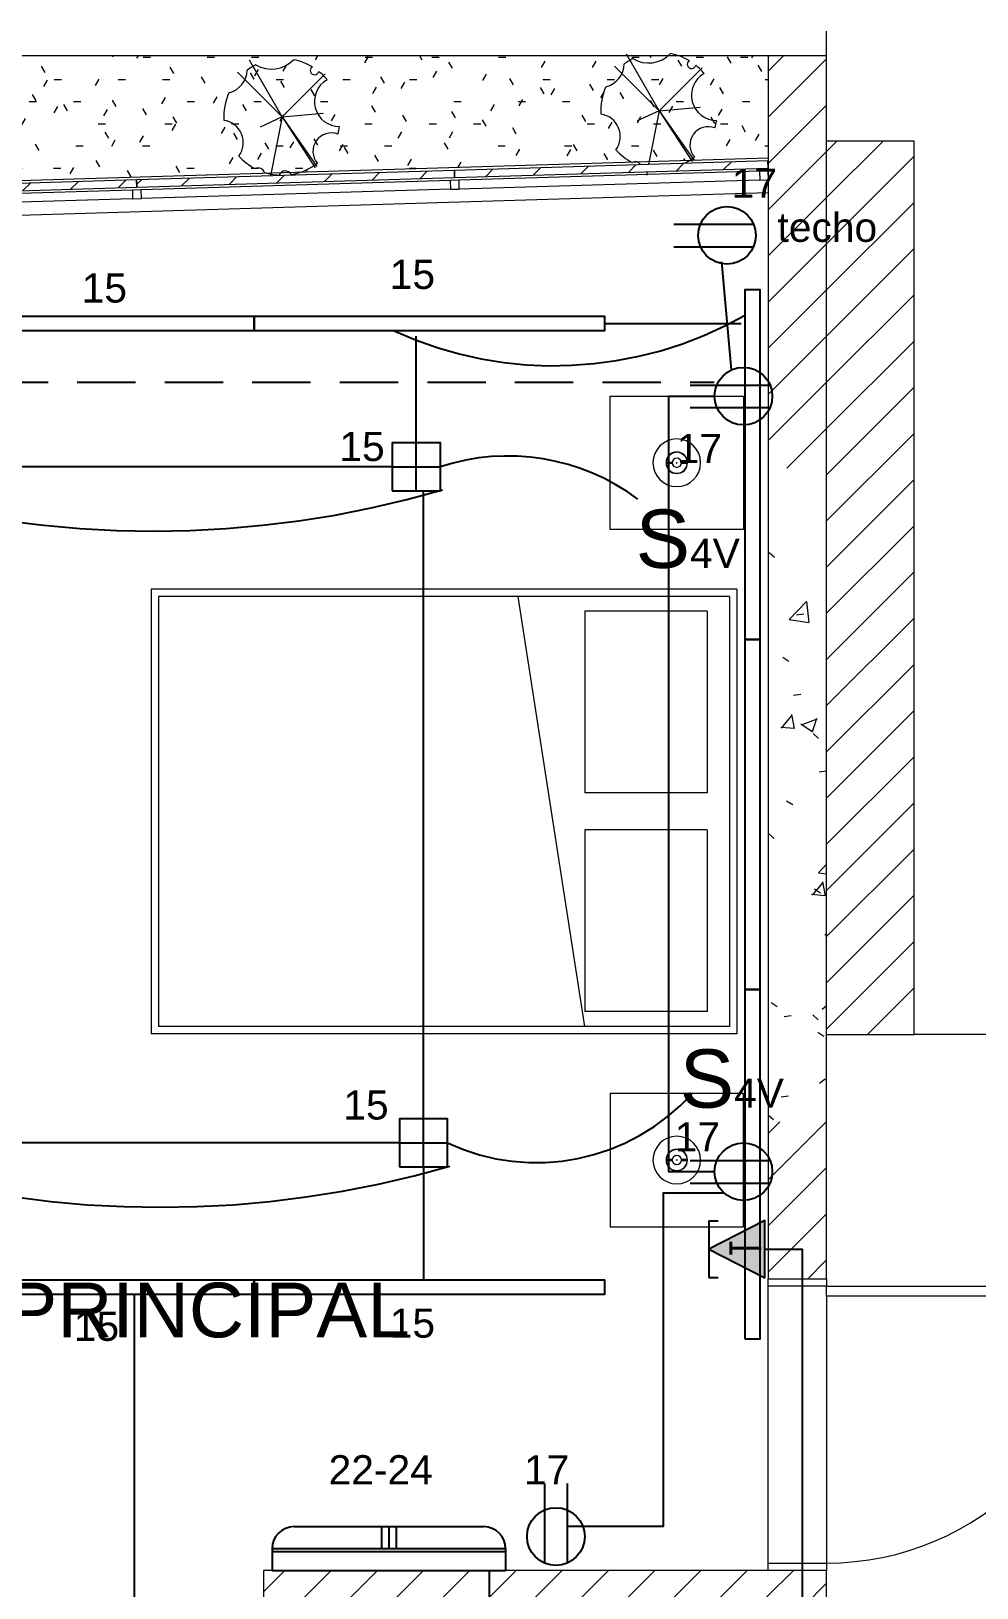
# Model space of a CAD drawing. Header units: inches. Extents: x 131 to 82119, y 71 to 16923.
# Drawn here: x 186.54 to 189.78, y 98.83 to 104.17 of the extents above; entities that cross this region are included whole.
import ezdxf
from ezdxf.enums import TextEntityAlignment as Align

# ---------------------------------------------------------------- set-up
doc = ezdxf.new("R2010")
doc.units = ezdxf.units.IN
doc.header["$MEASUREMENT"] = 0
doc.linetypes.add('HIDDEN', pattern=[9.525, 6.35, -3.175])
doc.linetypes.add('PISO', pattern=[0.3, 0.2, -0.1])
for name, color, linetype, lineweight in [('A-DOOR-____-MCUT', 31, 'Continuous', 18), ('A-DOOR-____-OTLN', 31, 'Continuous', 18), ('A-DOOR-FRAM-MCUT', 31, 'Continuous', 18), ('A-FLOR-____-OTLN', 192, 'Continuous', 18), ('A-FLOR-____-PATT', 8, 'Continuous', 18), ('A-GENM-____-OTLN', 13, 'Continuous', 18), ('A-GLAZ-CURT-MCUT', 52, 'Continuous', 18), ('A-GLAZ-CURT-OTLN', 52, 'Continuous', 18), ('A-GLAZ-CWMG-MCUT', 51, 'Continuous', 18), ('A-GLAZ-CWMG-OTLN', 51, 'Continuous', 18), ('A-WALL-____-MCUT', 113, 'Continuous', 18), ('A-WALL-____-OTLN', 113, 'Continuous', 18), ('A-WALL-____-PATT', 111, 'Continuous', 18), ('DUCTO-PARED O TECHO', 7, 'Continuous', 25), ('DUCTO-PISO', 7, 'PISO', 25), ('G-____-____-TEXT', 231, 'Continuous', 9), ('I-FURN-____-OTLN', 30, 'Continuous', 18), ('L-PLNT-____-OTLN', 71, 'Continuous', 18), ('RED-TELEFONO', 240, 'TELEFONO', 25), ('RED-TELÉFONO', 240, 'TELEFONO', 25), ('SIMBOLOGIA', 150, 'Continuous', 25), ('SIMBOLOGÍA', 150, 'Continuous', 25)]:
    doc.layers.add(name, color=color, linetype=linetype, lineweight=lineweight)
for name, color, linetype in [('INTERRUPTORES', 6, 'Continuous'), ('LAMPARAS', 20, 'Continuous'), ('Retorno', 5, 'HIDDEN')]:
    doc.layers.add(name, color=color, linetype=linetype)
doc.styles.add('Arial_2', font='arial.ttf', dxfattribs={"height": 0.089295})
doc.styles.add('ROMANS', font='romans.shx', dxfattribs={"width": 0.625})
doc.styles.get("Standard").update_dxf_attribs({"font": 'arial.ttf'})
doc.linetypes.add('TELEFONO', pattern='A,0.32,-0.12,["TEL",Standard,S=0.065,R=0,X=-0.065,Y=-0.0325],-0.14', length=0.58)
pattern_1 = [(45, (192.38889, 101.49544), (-0.079196, 0.079196), [])]

# ---------------------------------------------------------------- blocks, each defined once
blk = doc.blocks.new('M_Bed-Box - 1525 x 2007mm - Queen-933036-ARQ-P2')
at = {"layer": 'I-FURN-____-OTLN'}
for p, q in [((-0.4233, 0.7691), (-0.4233, -1.2379)), ((-0.4233, 0.7691), (1.1017, 0.7691)), ((1.1017, 0.7691), (1.1017, -1.2379)), ((-0.3979, 0.7437), (-0.3979, -1.2125)), ((-0.3979, 0.7437), (1.0763, 0.7437)), ((1.0763, 0.7437), (1.0763, -1.2125)), ((-0.3471, 0.6675), (-0.3471, 0.2482)), ((-0.3471, 0.6675), (0.2757, 0.6675)), ((0.2757, 0.6675), (0.2757, 0.2482)), ((0.4027, 0.6675), (0.4027, 0.2482)), ((0.4027, 0.6675), (1.0255, 0.6675)), ((1.0255, 0.6675), (1.0255, 0.2482)), ((1.0763, 0.2482), (-0.3979, 0.0198)), ((-0.3471, 0.2482), (0.2757, 0.2482)), ((0.4027, 0.2482), (1.0255, 0.2482)), ((-0.3979, -1.2125), (1.0763, -1.2125)), ((-0.4233, -1.2379), (1.1017, -1.2379))]:
    blk.add_line(p, q, dxfattribs=at)
blk = doc.blocks.new('System Panel - Glazed-V8-ARQ-P2')
at = {"layer": 'A-GLAZ-CURT-OTLN'}
h = blk.add_hatch(dxfattribs=at)
h.set_pattern_fill('FP_16', color=8, style=0, pattern_type=2)
h.set_pattern_definition([(43.278, (5.966, -2.278), (-0.0767804, 0.08154), [])])
h.paths.add_polyline_path([(-0.5449, 0.0245), (0.5449, 0.0245), (0.5449, 0.0495), (-0.5449, 0.0495)], flags=0)
at = {"layer": 'A-GLAZ-CURT-MCUT'}
for p, q in [((0.5449, 0.0495), (-0.5449, 0.0495)), ((-0.5449, 0.0495), (-0.5449, 0.0245)), ((-0.5449, 0.0245), (0.5449, 0.0245)), ((0.5449, 0.0245), (0.5449, 0.0495))]:
    blk.add_line(p, q, dxfattribs=at)
blk = doc.blocks.new('System Panel - Glazed-V9-ARQ-P2')
at = {"layer": 'A-GLAZ-CURT-OTLN'}
h = blk.add_hatch(dxfattribs=at)
h.set_pattern_fill('FP_17', color=8, style=0, pattern_type=2)
h.set_pattern_definition([(43.278, (4.876, -2.278), (-0.0767804, 0.08154), [])])
h.paths.add_polyline_path([(-0.5449, 0.0245), (0.5449, 0.0245), (0.5449, 0.0495), (-0.5449, 0.0495)], flags=0)
at = {"layer": 'A-GLAZ-CURT-MCUT'}
for p, q in [((0.5449, 0.0495), (-0.5449, 0.0495)), ((-0.5449, 0.0495), (-0.5449, 0.0245)), ((-0.5449, 0.0245), (0.5449, 0.0245)), ((0.5449, 0.0245), (0.5449, 0.0495))]:
    blk.add_line(p, q, dxfattribs=at)
blk = doc.blocks.new('System Panel - Glazed-V10-ARQ-P2')
at = {"layer": 'A-GLAZ-CURT-OTLN'}
h = blk.add_hatch(dxfattribs=at)
h.set_pattern_fill('FP_18', color=8, style=0, pattern_type=2)
h.set_pattern_definition([(43.278, (3.794, -2.278), (-0.0767804, 0.08154), [])])
h.paths.add_polyline_path([(-0.5374, 0.0245), (0.5374, 0.0245), (0.5374, 0.0495), (-0.5374, 0.0495)], flags=0)
at = {"layer": 'A-GLAZ-CURT-MCUT'}
for p, q in [((0.5374, 0.0495), (-0.5374, 0.0495)), ((-0.5374, 0.0495), (-0.5374, 0.0245)), ((-0.5374, 0.0245), (0.5374, 0.0245)), ((0.5374, 0.0245), (0.5374, 0.0495))]:
    blk.add_line(p, q, dxfattribs=at)
blk = doc.blocks.new('Puertas Revit Lisas - 1_00 x 2_70-1624332-ARQ-P2')
at = {"layer": 'A-DOOR-____-MCUT'}
for p, q in [((0.44, -0.096825), (0.475, -0.096825)), ((0.44, -1.046825), (0.44, -0.096825)), ((0.475, -0.096825), (0.475, -1.046825)), ((0.475, -1.046825), (0.44, -1.046825))]:
    blk.add_line(p, q, dxfattribs=at)
at = {"layer": 'A-DOOR-____-OTLN'}
blk.add_arc((0.475, -0.096825), 0.95, 180, 270, dxfattribs=at)
at = {"layer": 'A-DOOR-FRAM-MCUT'}
for p, q in [((-0.5, 0.103175), (-0.475, 0.103175)), ((-0.5, -0.096825), (-0.5, 0.103175)), ((-0.475, 0.103175), (-0.475, -0.096825)), ((0.475, 0.103175), (0.5, 0.103175)), ((0.475, -0.096825), (0.475, 0.103175)), ((0.5, 0.103175), (0.5, -0.096825)), ((-0.475, -0.096825), (-0.5, -0.096825)), ((0.5, -0.096825), (0.475, -0.096825))]:
    blk.add_line(p, q, dxfattribs=at)
blk = doc.blocks.new('M_Mesa-Mesita de noche - 0457 x 0457 x 0610mm-1689390-ARQ-P2')
at = {"layer": 'I-FURN-____-OTLN'}
for p, q in [((0.0037, 0), (0.4607, 0)), ((0.0037, -0.457), (0.0037, 0)), ((0.4607, 0), (0.4607, -0.457)), ((0.4607, -0.457), (0.0037, -0.457))]:
    blk.add_line(p, q, dxfattribs=at)
blk = doc.blocks.new('Lamp_18001 - Lamp_18001-1049390-ARQ-P2')
at = {"layer": 'A-GENM-____-OTLN'}
for p, q in [((-0.0155, 0.0014), (-0.0359, 0.0014)), ((0.0359, 0.0014), (0.0156, 0.0014)), ((-0.0359, 0), (-0.0333, 0)), ((-0.0359, 0), (-0.0359, -0.0002)), ((-0.0333, -0.0002), (-0.0359, -0.0002)), ((-0.0359, -0.0018), (-0.0155, -0.0018)), ((-0.0333, -0.0002), (-0.0333, 0)), ((-0.0016, 0), (-0.0009, 0)), ((-0.0016, 0), (-0.0016, -0.0002)), ((-0.0009, -0.0002), (-0.0016, -0.0002)), ((-0.0009, 0), (0, 0)), ((-0.0009, 0), (-0.0009, -0.0002)), ((0, -0.0002), (-0.0009, -0.0002)), ((0, 0), (0.0009, 0)), ((0, 0), (0, -0.0002)), ((0.0009, -0.0002), (0, -0.0002)), ((0.0009, 0), (0.0016, 0)), ((0.0009, 0), (0.0009, -0.0002)), ((0.0016, -0.0002), (0.0009, -0.0002)), ((0.0016, -0.0002), (0.0016, 0)), ((0.0156, -0.0018), (0.0358, -0.0018)), ((0.0333, 0), (0.0359, 0)), ((0.0333, -0.0002), (0.0333, 0)), ((0.0359, -0.0002), (0.0333, -0.0002)), ((0.0359, 0), (0.0359, -0.0002))]:
    blk.add_line(p, q, dxfattribs=at)
for centre, radius, start, end in [((0, 0), 0.0817, 360, 180), ((0, 0), 0.0368, 0, 180), ((0, 0), 0.0359, 360, 180), ((0.0009, 0.0001), 0.0368, 178.0519, 183.0018), ((0.0001, 0), 0.0156, 360, 180), ((0, 0.0002), 0.0156, 175.5859, 187.2393), ((0.0001, 0), 0.0156, 353.4633, 5.114), ((-0.0009, 0.0001), 0.0368, 357.1296, 2.0794), ((0, 0), 0.0817, 180, 360), ((0, 0), 0.0368, 180, 0), ((0, 0), 0.0359, 180, 360), ((0.0001, 0), 0.0156, 180, 360)]:
    blk.add_arc(centre, radius, start, end, dxfattribs=at)
blk = doc.blocks.new('M_RPC Plant - Tropical - Agave - 0_45 Meters-V15-ARQ-P2')
at = {"layer": 'L-PLNT-____-OTLN'}
for q in [(-0.1121, 0.1907), (-0.1531, 0.1496), (0.1474, 0.1437), (0.1412, 0.0087), (-0.0755, -0.0388), (-0.0393, -0.206), (0.1136, -0.1784), (0.1196, -0.1743)]:
    blk.add_line((0.0001, -0.0036), q, dxfattribs=at)
for centre, radius, start, end in [((0.0001, -0.0036), 0.2, 116.6696, 126.6487), ((-0.0359, 0.2628), 0.1029, 238.4657, 316.9123), ((0.0001, -0.0036), 0.2, 58.808, 78.7084), ((0.1112, 0.1551), 0.0145, 121.2967, 348.7033), ((-0.2035, 0.1601), 0.0842, 284.5761, 357.8078), ((0.1972, 0.0492), 0.0863, 119.9838, 270.0162), ((0.0001, -0.0036), 0.2, 39.648, 51.192), ((0.0001, -0.0036), 0.2, 155.7352, 183.4024), ((-0.21, -0.0919), 0.0771, 323.3668, 82.226), ((0.0001, -0.0036), 0.2, 342.7424, 350.352), ((0.1685, -0.1215), 0.0628, 68.9276, 221.0724), ((0.0001, -0.0036), 0.2, 222.1904, 242.6209), ((-0.0817, -0.2008), 0.0221, 17.3648, 117.5876), ((0.0001, -0.0036), 0.2, 252.3315, 266.9942), ((0.011, -0.212), 0.0231, 28.1518, 157.8482), ((0.0001, -0.0036), 0.2, 279.0058, 307.2576)]:
    blk.add_arc(centre, radius, start, end, dxfattribs=at)
blk = doc.blocks.new('M_RPC Plant - Tropical - Agave - 0_45 Meters-V16-ARQ-P2')
at = {"layer": 'L-PLNT-____-OTLN'}
for p, q in [((0.0001, -0.0036), (-0.1121, 0.1907)), ((0.0001, -0.0036), (-0.1531, 0.1496)), ((0.0001, -0.0036), (0.1474, 0.1437)), ((0.0001, -0.0036), (0.1412, 0.0087)), ((0.0001, -0.0036), (-0.0755, -0.0388)), ((0.0001, -0.0036), (-0.0358, -0.1883)), ((0.0001, -0.0036), (0.1136, -0.1784)), ((0.0001, -0.0036), (0.1196, -0.1743)), ((-0.0407, -0.2134), (-0.0429, -0.2245))]:
    blk.add_line(p, q, dxfattribs=at)
for centre, radius, start, end in [((0.0001, -0.0036), 0.2, 116.6696, 126.6487), ((-0.0359, 0.2628), 0.1029, 238.4657, 316.9123), ((0.0001, -0.0036), 0.2, 58.808, 78.7084), ((0.1112, 0.1551), 0.0145, 121.2967, 348.7033), ((-0.2035, 0.1601), 0.0842, 284.5761, 357.8078), ((0.1972, 0.0492), 0.0863, 119.9838, 270.0162), ((0.0001, -0.0036), 0.2, 39.648, 51.192), ((0.0001, -0.0036), 0.2, 155.7352, 183.4024), ((-0.21, -0.0919), 0.0771, 323.3668, 82.226), ((0.0001, -0.0036), 0.2, 342.7424, 350.352), ((0.1685, -0.1215), 0.0628, 68.9276, 221.0724), ((0.0001, -0.0036), 0.2, 222.1904, 242.6209), ((-0.0817, -0.2008), 0.0221, 33.4312, 117.5876), ((0.0001, -0.0036), 0.2, 294.7565, 307.2576)]:
    blk.add_arc(centre, radius, start, end, dxfattribs=at)
blk = doc.blocks.new('M_Mesa-Mesita de noche - 0457 x 0457 x 0610mm-1689208-ARQ-P2')
at = {"layer": 'I-FURN-____-OTLN'}
for p, q in [((0.4607, 0.457), (0.0037, 0.457)), ((0.0037, 0.457), (0.0037, 0)), ((0.4607, 0), (0.4607, 0.457)), ((0.0037, 0), (0.4607, 0))]:
    blk.add_line(p, q, dxfattribs=at)
blk = doc.blocks.new('Lamp_18001 - Lamp_18001-1720116-ARQ-P2')
at = {"layer": 'A-GENM-____-OTLN'}
for p, q in [((-0.0155, 0.0018), (-0.0359, 0.0018)), ((-0.0359, 0.0002), (-0.0333, 0.0002)), ((-0.0359, 0.0002), (-0.0359, 0)), ((-0.0333, 0), (-0.0359, 0)), ((-0.0333, 0), (-0.0333, 0.0002)), ((-0.0016, 0.0002), (-0.0009, 0.0002)), ((-0.0016, 0.0002), (-0.0016, 0)), ((-0.0009, 0), (-0.0016, 0)), ((-0.0009, 0.0002), (0, 0.0002)), ((-0.0009, 0.0002), (-0.0009, 0)), ((0, 0), (-0.0009, 0)), ((0, 0.0002), (0.0009, 0.0002)), ((0, 0.0002), (0, 0)), ((0.0009, 0), (0, 0)), ((0.0009, 0.0002), (0.0016, 0.0002)), ((0.0009, 0.0002), (0.0009, 0)), ((0.0016, 0), (0.0009, 0)), ((0.0016, 0), (0.0016, 0.0002)), ((0.0358, 0.0018), (0.0156, 0.0018)), ((0.0333, 0.0002), (0.0359, 0.0002)), ((0.0333, 0), (0.0333, 0.0002)), ((0.0359, 0), (0.0333, 0)), ((0.0359, 0.0002), (0.0359, 0)), ((-0.0359, -0.0014), (-0.0155, -0.0014)), ((0.0156, -0.0014), (0.0359, -0.0014))]:
    blk.add_line(p, q, dxfattribs=at)
for centre, radius, start, end in [((0, 0), 0.0817, 360, 180), ((0, 0), 0.0817, 180, 360), ((0, 0), 0.0368, 0, 180), ((0, 0), 0.0368, 180, 0), ((0, 0), 0.0359, 360, 180), ((0.0009, -0.0001), 0.0368, 176.9982, 181.9481), ((0, 0), 0.0359, 180, 360), ((0.0001, 0), 0.0156, 0, 180), ((0, -0.0002), 0.0156, 172.7607, 184.4141), ((0.0001, 0), 0.0156, 180, 360), ((0.0001, 0), 0.0156, 354.886, 6.5367), ((-0.0009, -0.0001), 0.0368, 357.9206, 2.8704)]:
    blk.add_arc(centre, radius, start, end, dxfattribs=at)
blk = doc.blocks.new('Rectangular Mullion - 30mm Square-1951077-ARQ-P2')
at = {"layer": 'A-GLAZ-CWMG-MCUT'}
for p, q in [((-0.03, 0.015), (0, 0.015)), ((-0.03, -0.015), (-0.03, 0.015)), ((0, 0.015), (0, -0.015)), ((0, -0.015), (-0.03, -0.015))]:
    blk.add_line(p, q, dxfattribs=at)
blk = doc.blocks.new('Rectangular Mullion - 30mm Square-V20-ARQ-P2')
at = {"layer": 'A-GLAZ-CWMG-MCUT'}
for p, q in [((-0.015, 0.015), (0.015, 0.015)), ((-0.015, -0.015), (-0.015, 0.015)), ((0.015, 0.015), (0.015, -0.015)), ((0.015, -0.015), (-0.015, -0.015))]:
    blk.add_line(p, q, dxfattribs=at)
blk = doc.blocks.new('Rectangular Mullion - 30mm Square-V21-ARQ-P2')
at = {"layer": 'A-GLAZ-CWMG-OTLN'}
h = blk.add_hatch(dxfattribs=at)
h.set_pattern_fill('FP_27', color=8, style=0, pattern_type=2)
h.set_pattern_definition([(316.722, (4.332, 2.278), (0.0767804, 0.08154), [])])
h.paths.add_polyline_path([(-0.015, 0.015), (0.015, 0.015), (0.015, -0.015), (-0.015, -0.015)], flags=0)
at = {"layer": 'A-GLAZ-CWMG-MCUT'}
for p, q in [((-0.015, 0.015), (0.015, 0.015)), ((-0.015, -0.015), (-0.015, 0.015)), ((0.015, 0.015), (0.015, -0.015)), ((0.015, -0.015), (-0.015, -0.015))]:
    blk.add_line(p, q, dxfattribs=at)
blk = doc.blocks.new('Rectangular Mullion - 30mm Square-1951072-ARQ-P2')
at = {"layer": 'A-GLAZ-CWMG-OTLN'}
for p, q in [((-6.5921, 2.0961), (-7.6514, 2.0642)), ((-6.5912, 2.0661), (-7.6505, 2.0342))]:
    blk.add_line(p, q, dxfattribs=at)
blk = doc.blocks.new('Rectangular Mullion - 30mm Square-1951070-ARQ-P2')
at = {"layer": 'A-GLAZ-CWMG-OTLN'}
for p, q in [((-7.6814, 2.0633), (-8.7107, 2.0324)), ((-7.6805, 2.0333), (-8.7098, 2.0024))]:
    blk.add_line(p, q, dxfattribs=at)
blk = doc.blocks.new('TOMA')
at = {"layer": 'SIMBOLOGIA'}
for p, q in [((-0.0301, 0.2165), (-0.0301, 0.0062)), ((0.0294, 0.2165), (0.0294, 0.1463)), ((0.0294, 0.1463), (0.0294, 0.0059))]:
    blk.add_line(p, q, dxfattribs=at)
blk.add_circle((0, 0.0761), 0.0761, dxfattribs=at)
blk = doc.blocks.new('TEL')
at = {"layer": 'RED-TELEFONO', "linetype": 'Continuous'}
h = blk.add_hatch(color=256, dxfattribs=at)
h.dxf.hatch_style = 1
h.paths.add_polyline_path([(-0.1477, -0.0756), (0, 0), (-0.1477, 0.0756)])
for p, q in [((0, 0.075), (-0.0251, 0.075)), ((0, 0.075), (0, 0)), ((0, 0), (0, -0.075)), ((0, -0.075), (-0.0251, -0.075))]:
    blk.add_line(p, q, dxfattribs=at)
blk.add_lwpolyline([(-0.1477, -0.0756), (-0.1477, 0.0756), (0, 0)], close=True, dxfattribs=at)
at = {"layer": 'RED-TELEFONO', "color": 2, "linetype": 'TELEFONO', "style": 'ROMANS', "width": 0.7}
blk.add_text('T', height=0.08, rotation=270, dxfattribs=at).set_placement((-0.1384, 0.0022), align=Align.CENTER)
blk = doc.blocks.new('MINISPLIT')
at = {"layer": 'SIMBOLOGÍA'}
for p, q in [((-0.325, 0.15), (0.325, 0.15)), ((-0.025, 0.15), (-0.025, 0.075)), ((0, 0.15), (0, 0.075)), ((0.025, 0.15), (0.025, 0.075)), ((-0.4, 0.075), (-0.4, 0)), ((-0.4, 0.075), (0.4, 0.075)), ((-0.4, 0.065), (0.4, 0.065)), ((0.4, 0.075), (0.4, 0)), ((-0.4, 0), (0.4, 0))]:
    blk.add_line(p, q, dxfattribs=at)
for centre, start, end in [((-0.325, 0.075), 90, 180), ((0.325, 0.075), 0, 90)]:
    blk.add_arc(centre, 0.075, start, end, dxfattribs=at)

msp = doc.modelspace()

# ---------------------------------------------------------------- hatches: boundary and pattern name
at = {"layer": 'A-FLOR-____-PATT'}
h = msp.add_hatch(dxfattribs=at)
h.set_pattern_fill('FP_23', color=256, style=0, pattern_type=2)
h.set_pattern_definition([(0, (192.38889, 101.49544), (0.305, 0.076), [0.025, -0.203, 0.025, -0.203, -1.219]), (0, (192.38889, 101.49544), (0.305, 0.076), [-0.457, 0.025, -0.432, 0.025, -0.203, -0.533]), (0, (192.38889, 101.49544), (0.305, 0.076), [-1.143, 0.025, -0.127, 0.025, -0.356]), (120, (192.50289, 101.53344), (-0.2183179, 0.22613775), [0.025, -0.203, 0.025, -0.203, -1.219]), (120, (192.50289, 101.53344), (-0.2183179, 0.22613775), [-0.457, 0.025, -0.432, 0.025, -0.203, -0.533]), (120, (192.50289, 101.53344), (-0.2183179, 0.22613775), [-1.143, 0.025, -0.127, 0.025, -0.356]), (240, (192.54089, 101.68544), (-0.0866821, -0.30213775), [0.025, -0.203, 0.025, -0.203, -1.219]), (240, (192.54089, 101.68544), (-0.0866821, -0.30213775), [-0.457, 0.025, -0.432, 0.025, -0.203, -0.533]), (240, (192.54089, 101.68544), (-0.0866821, -0.30213775), [-1.143, 0.025, -0.127, 0.025, -0.356])])
h.paths.add_polyline_path([(183.6487, 103.5719), (189.0652, 103.7348), (189.0652, 104.0849), (183.6487, 104.0849), (183.6487, 103.5937)], flags=0)
at = {"layer": 'A-WALL-____-PATT'}
h = msp.add_hatch(dxfattribs=at)
h.set_pattern_fill('FP_1', color=8, style=0, pattern_type=2)
h.set_pattern_definition(pattern_1)
h.paths.add_polyline_path([(189.2652, 102.6708), (189.2652, 104.0849), (189.0652, 104.0849), (189.0652, 102.6708)], flags=0)
h = msp.add_hatch(dxfattribs=at)
h.set_pattern_fill('FP_1', color=8, style=0, pattern_type=2)
h.set_pattern_definition(pattern_1)
h.paths.add_polyline_path([(189.5652, 100.7293), (189.5652, 103.7924), (189.2652, 103.7924), (189.2652, 100.7293)], flags=0)
h = msp.add_hatch(dxfattribs=at)
h.set_pattern_fill('FP_2', style=0, pattern_type=2)
h.set_pattern_definition([(50, (192.3889, 101.49544), (0.54643, -0.04731), [0.057, -0.629]), (355, (192.3889, 101.49544), (-0.10543, 0.57337), [0.046, -0.503]), (100.451, (192.4349, 101.49144), (0.440955, 0.52571), [0.049, -0.534]), (46.184, (192.3889, 101.64744), (0.81312, -0.12606), [0.086, -0.943]), (96.636, (192.4569, 101.6374), (0.712, 0.74225), [0.073, -0.801]), (351.184, (192.3889, 101.6474), (0.71223, 0.74262), [0.069, -0.754]), (21, (192.4649, 101.60944), (0.454985, -0.30629), [0.057, -0.629]), (326, (192.4649, 101.60944), (0.185766, 0.55259), [0.046, -0.503]), (71.451, (192.5029, 101.58444), (0.640536, 0.246016), [0.049, -0.534]), (37.5, (192.3889, 101.49544), (0.009206, 0.254117), [0.025, -0.472, 0.025, -0.485, -0.505]), (37.5, (192.3889, 101.49544), (0.009206, 0.254117), [-1.007, 0.025, -0.48]), (7.5, (192.3889, 101.49544), (0.20046, 0.300738), [0.025, -0.266, 0.025, -0.46, -0.192]), (7.5, (192.3889, 101.49544), (0.20046, 0.300738), [-0.776, 0.025, -0.167]), (327.5, (192.2189, 101.49544), (0.406483, -0.017078), [0.025, -0.165, 0.025, -0.569, -0.789]), (327.5, (192.2189, 101.49544), (0.406483, -0.017078), [-0.785, 0.025, -0.764]), (317.5, (192.1429, 101.49544), (0.444, 0.076008), [0.025, -0.223, 0.025, -0.37, -0.56]), (317.5, (192.1429, 101.49544), (0.444, 0.076008), [-0.642, 0.025, -0.535])])
h.paths.add_polyline_path([(189.2652, 100.4293), (189.2652, 102.6708), (189.0652, 102.6708), (189.0652, 100.4293)], flags=0)
h = msp.add_hatch(dxfattribs=at)
h.set_pattern_fill('FP_1', color=8, style=0, pattern_type=2)
h.set_pattern_definition(pattern_1)
h.paths.add_polyline_path([(189.0652, 98.7712), (189.2652, 98.7712), (189.2652, 98.8912), (189.0652, 98.8912)], flags=0)
h.paths.add_polyline_path([(189.2652, 99.8912), (189.2652, 100.4293), (189.0652, 100.4293), (189.0652, 99.8912)], flags=0)
h = msp.add_hatch(dxfattribs=at)
h.set_pattern_fill('FP_1', color=8, style=0, pattern_type=2)
h.set_pattern_definition(pattern_1)
h.paths.add_polyline_path([(188.5785, 98.7712), (189.0652, 98.7712), (189.0652, 98.8912), (187.3352, 98.8912), (187.3352, 98.7712), (187.4552, 98.7712)], flags=0)

# ---------------------------------------------------------------- linework, layer by layer
at = {"layer": 'A-FLOR-____-OTLN'}
for p, q in [((190.7152, 100.7293), (189.5652, 100.7293)), ((189.0652, 98.9162), (189.0652, 99.8662)), ((189.2652, 99.8312), (189.2652, 98.9162))]:
    msp.add_line(p, q, dxfattribs=at)
at = {"layer": 'A-WALL-____-MCUT'}
for p, q in [((189.2652, 104.0849), (189.0652, 104.0849)), ((189.0652, 104.0849), (189.0652, 100.4293)), ((189.2652, 100.4293), (189.2652, 104.0849)), ((189.5652, 103.7924), (189.2652, 103.7924)), ((189.5652, 100.7293), (189.5652, 103.7924)), ((189.2652, 100.7293), (189.5652, 100.7293)), ((189.0652, 100.4293), (189.0652, 99.8912)), ((189.2652, 99.8912), (189.2652, 100.4293)), ((189.0652, 98.8912), (187.3352, 98.8912)), ((187.3352, 98.8912), (187.3352, 98.1712)), ((189.2652, 98.7712), (189.2652, 98.8912))]:
    msp.add_line(p, q, dxfattribs=at)
at = {"layer": 'A-WALL-____-OTLN'}
for p, q in [((189.2652, 104.0849), (189.2652, 104.1694)), ((189.0652, 104.0849), (183.2987, 104.0849)), ((183.6487, 103.5719), (189.0652, 103.7348)), ((189.0652, 103.6148), (183.6487, 103.4519)), ((189.0652, 98.9162), (189.0652, 99.8662)), ((189.2652, 99.8312), (189.2652, 98.9162))]:
    msp.add_line(p, q, dxfattribs=at)
at = {"layer": 'DUCTO-PARED O TECHO'}
for points in [[(188.9389, 103.0075), (188.9058, 103.3782)], [(188.5036, 103.167), (188.9719, 103.167)], [(187.859, 102.758), (187.859, 103.1232)], [(188.8813, 100.2582), (188.7238, 100.2582), (188.7238, 102.9177), (188.8813, 102.9177)], [(187.7767, 102.6756), (186.0572, 102.6756)], [(187.8839, 100.4393), (187.8839, 102.5926)], [(187.8015, 100.357), (186.082, 100.357)], [(187.8839, 100.2746), (187.8839, 99.8875)], [(188.9136, 100.1852), (188.7054, 100.1852), (188.7054, 99.0415), (188.3754, 99.0415)], [(186.893, 98.2595), (186.893, 99.8375)], [(188.1088, 98.8912), (188.1088, 96.7108), (188.744, 96.7108)]]:
    msp.add_lwpolyline(points, dxfattribs=at)
at = {"layer": 'DUCTO-PISO'}
msp.add_lwpolyline([(184.897, 101.6441), (184.897, 102.9652), (188.8793, 102.9652)], dxfattribs=at)
at = {"layer": 'LAMPARAS'}
for p, q in [((187.9414, 102.758), (187.7767, 102.758)), ((187.7767, 102.758), (187.7767, 102.5933)), ((187.859, 102.5933), (187.859, 102.758)), ((187.7767, 102.6756), (187.9414, 102.6756)), ((187.7767, 102.5933), (187.9414, 102.5933)), ((187.9662, 100.4393), (187.8015, 100.4393)), ((187.8015, 100.4393), (187.8015, 100.2746)), ((187.8839, 100.2746), (187.8839, 100.4393)), ((187.8015, 100.357), (187.9662, 100.357)), ((187.8015, 100.2746), (187.9662, 100.2746))]:
    msp.add_line(p, q, dxfattribs=at)
for points in [[(188.9858, 102.0835), (188.9858, 103.2835), (189.0358, 103.2835), (189.0358, 102.0835)], [(186.1036, 103.192), (187.3036, 103.192), (187.3036, 103.142), (186.1036, 103.142)], [(187.3036, 103.192), (188.5036, 103.192), (188.5036, 103.142), (187.3036, 103.142)], [(187.7767, 102.5933), (187.9414, 102.5933), (187.9414, 102.758), (187.7767, 102.758)], [(188.9858, 100.8835), (188.9858, 102.0835), (189.0358, 102.0835), (189.0358, 100.8835)], [(188.9858, 99.6835), (188.9858, 100.8835), (189.0358, 100.8835), (189.0358, 99.6835)], [(187.8015, 100.2746), (187.9662, 100.2746), (187.9662, 100.4393), (187.8015, 100.4393)], [(186.1036, 99.8875), (187.3036, 99.8875), (187.3036, 99.8375), (186.1036, 99.8375)], [(187.3036, 99.8875), (188.5036, 99.8875), (188.5036, 99.8375), (187.3036, 99.8375)]]:
    msp.add_lwpolyline(points, close=True, dxfattribs=at)
at = {"layer": 'RED-TELÉFONO'}
msp.add_lwpolyline([(189.0532, 99.9928), (189.1812, 99.9928), (189.1812, 96.508), (188.8893, 96.508)], dxfattribs=at)
at = {"layer": 'Retorno'}
for centre, radius, start, end in [((188.3317, 104.3393), 1.3172, 245.3664, 299.7743), ((188.1726, 101.9674), 0.745, 53.2586, 108.0827), ((186.9572, 106.0131), 3.5581, 253.8149, 286.1851), ((188.2702, 101.0078), 0.7184, 244.9634, 317.9617), ((186.982, 103.6944), 3.5581, 253.8149, 286.1851)]:
    msp.add_arc(centre, radius, start, end, dxfattribs=at)

# ---------------------------------------------------------------- block references
at = {"layer": 'A-DOOR-____-OTLN', "rotation": 89.9999999999999}
msp.add_blockref('Puertas Revit Lisas - 1_00 x 2_70-1624332-ARQ-P2', (189.1683, 99.3912), dxfattribs=at)
at = {"layer": 'A-GENM-____-OTLN'}
for name, p in [('Lamp_18001 - Lamp_18001-1049390-ARQ-P2', (188.7516, 102.6892)), ('Lamp_18001 - Lamp_18001-1720116-ARQ-P2', (188.7516, 100.2983))]:
    msp.add_blockref(name, p, dxfattribs=at)
at = {"layer": 'A-GLAZ-CURT-OTLN', "rotation": 1.722408735942258}
for name, p in [('System Panel - Glazed-V10-ARQ-P2', (188.528, 103.6586)), ('System Panel - Glazed-V9-ARQ-P2', (187.4462, 103.6261)), ('System Panel - Glazed-V8-ARQ-P2', (186.3569, 103.5933))]:
    msp.add_blockref(name, p, dxfattribs=at)
at = {"layer": 'A-GLAZ-CWMG-OTLN'}
for name, p in [('Rectangular Mullion - 30mm Square-1951070-ARQ-P2', (196.7161, 101.6256)), ('Rectangular Mullion - 30mm Square-1951072-ARQ-P2', (193.4782, 101.5282)), ('Rectangular Mullion - 30mm Square-1951072-ARQ-P2', (194.5675, 101.561))]:
    msp.add_blockref(name, p, dxfattribs=at)
at = {"layer": 'A-GLAZ-CWMG-OTLN', "extrusion": (0, 0, -1), "rotation": 178.2775912640577}
for name, p in [('Rectangular Mullion - 30mm Square-1951077-ARQ-P2', (-189.0652, 103.6748)), ('Rectangular Mullion - 30mm Square-V20-ARQ-P2', (-186.9016, 103.6097)), ('Rectangular Mullion - 30mm Square-V21-ARQ-P2', (-187.9909, 103.6425))]:
    msp.add_blockref(name, p, dxfattribs=at)
at = {"layer": 'I-FURN-____-OTLN'}
for name, p, rotation in [('M_Mesa-Mesita de noche - 0457 x 0457 x 0610mm-1689390-ARQ-P2', (188.9838, 102.4607), 180), ('M_Bed-Box - 1525 x 2007mm - Queen-933036-ARQ-P2', (188.1885, 101.8329), 270.0000000000001), ('M_Mesa-Mesita de noche - 0457 x 0457 x 0610mm-1689208-ARQ-P2', (188.9838, 100.5268), 180)]:
    msp.add_blockref(name, p, dxfattribs=dict(at, rotation=rotation))
at = {"layer": 'L-PLNT-____-OTLN'}
for name, p in [('M_RPC Plant - Tropical - Agave - 0_45 Meters-V15-ARQ-P2', (187.3991, 103.879)), ('M_RPC Plant - Tropical - Agave - 0_45 Meters-V16-ARQ-P2', (188.691, 103.9002))]:
    msp.add_blockref(name, p, dxfattribs=at)
at = {"layer": 'RED-TELÉFONO', "xscale": -1.29829461337991, "yscale": 1.298294613379902, "zscale": 1.298294613379902}
msp.add_blockref('TEL', (188.8613, 99.9928), dxfattribs=at)
at = {"layer": 'SIMBOLOGIA', "xscale": 1.29829461337991, "yscale": 1.29829461337991, "zscale": 1.29829461337991}
for p, rotation in [((189.0223, 103.469), 89.9999999999176), ((189.0789, 102.9177), 89.9999999999176), ((189.0789, 100.2582), 90)]:
    msp.add_blockref('TOMA', p, dxfattribs=dict(at, rotation=rotation))
msp.add_blockref('TOMA', (188.3373, 98.9085), dxfattribs=at)
at = {"layer": 'SIMBOLOGIA', "rotation": 359.9999999999999}
msp.add_blockref('MINISPLIT', (187.7652, 98.8912), dxfattribs=at)

# ---------------------------------------------------------------- texts
for s, p in [('17', (189.0174, 103.5978)), ('techo', (189.2675, 103.4467)), ('15', (187.8456, 103.2854)), ('15', (186.79, 103.2387)), ('15', (187.673, 102.6952)), ('17', (188.8291, 102.6881)), ('15', (187.6866, 100.4372)), ('17', (188.8224, 100.3278)), ('15', (186.7629, 99.6783)), ('15', (187.8456, 99.689)), ('22-24', (187.7371, 99.1862)), ('17', (188.3058, 99.1862))]:
    msp.add_text(s, height=0.1).set_placement(p, align=Align.CENTER)
at = {"layer": 'G-____-____-TEXT', "color": 7, "insert": (185.3186, 99.8777), "char_height": 0.1875, "width": 3.042404, "attachment_point": 1, "style": 'Arial_2'}
msp.add_mtext('ALCOBA PRINCIPAL', dxfattribs=at)
at = {"layer": 'INTERRUPTORES', "char_height": 0.2, "attachment_point": 1}
for insert in [(188.6106, 102.5289), (188.7617, 100.6778)]:
    msp.add_mtext_dynamic_manual_height_columns('\\pt0.0082306;S{\\H0.5x;4V}', width=0.353086, gutter_width=12.5, heights=[0], dxfattribs=dict(at, insert=insert))

doc.saveas('drawing.dxf')
